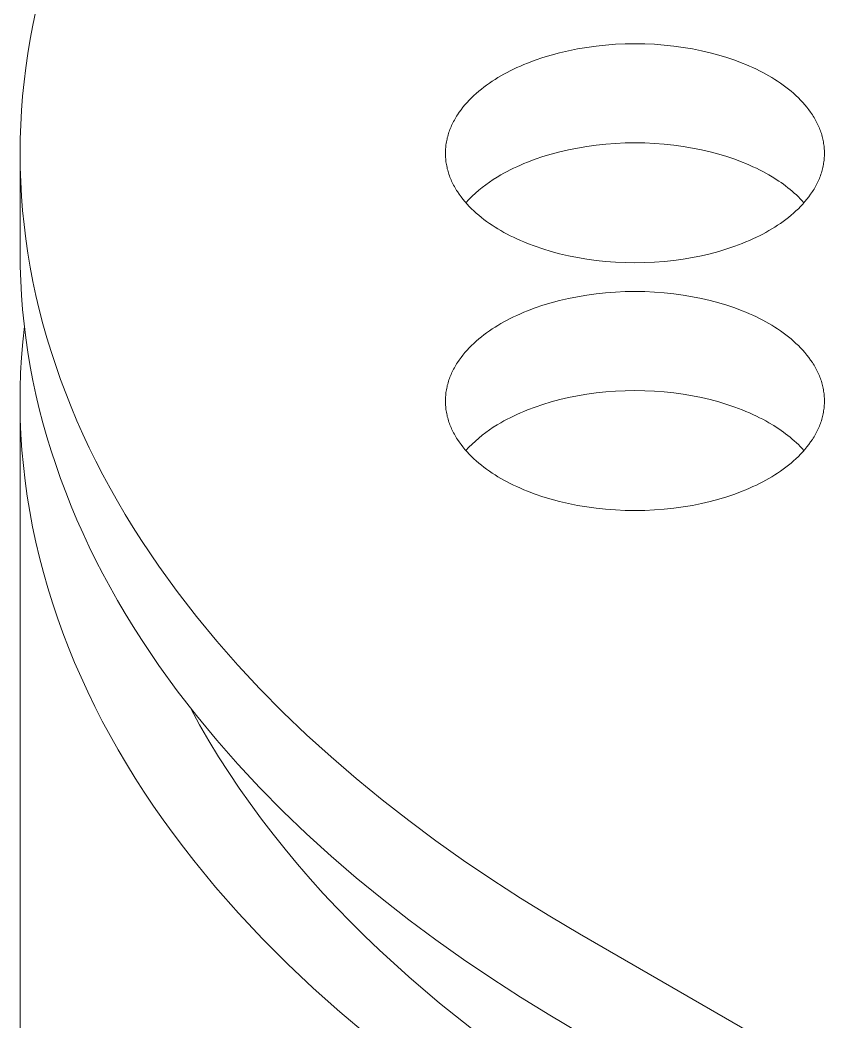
# Model space of a CAD drawing. Header units: millimetres. Extents: x 8434 to 10928, y 788 to 2545.
# Drawn here: x 9942.57 to 9965.2, y 2130.49 to 2158.22 of the extents above; entities that cross this region are included whole.
import ezdxf

# ---------------------------------------------------------------- set-up
doc = ezdxf.new("R2010")
doc.units = ezdxf.units.MM
doc.layers.add('ZANO_R', color=7, linetype='Continuous', lineweight=0)

msp = doc.modelspace()

# ---------------------------------------------------------------- linework, layer by layer
at = {"layer": 'ZANO_R'}
for p, q in [((9943.014, 2158.467), (9942.931, 2158.076)), ((9942.931, 2158.076), (9942.856, 2157.684)), ((9942.856, 2157.684), (9942.79, 2157.292)), ((9959.059, 2157.544), (9959.329, 2157.556)), ((9959.329, 2157.556), (9959.601, 2157.56)), ((9959.601, 2157.56), (9959.872, 2157.556)), ((9959.872, 2157.556), (9960.143, 2157.544)), ((9942.79, 2157.292), (9942.732, 2156.898)), ((9957.281, 2157.248), (9957.516, 2157.311)), ((9957.516, 2157.311), (9957.759, 2157.368)), ((9957.759, 2157.368), (9958.009, 2157.417)), ((9958.009, 2157.417), (9958.265, 2157.46)), ((9958.265, 2157.46), (9958.525, 2157.496)), ((9958.525, 2157.496), (9958.79, 2157.524)), ((9958.79, 2157.524), (9959.059, 2157.544)), ((9960.143, 2157.544), (9960.411, 2157.524)), ((9960.411, 2157.524), (9960.676, 2157.496)), ((9960.676, 2157.496), (9960.937, 2157.46)), ((9960.937, 2157.46), (9961.193, 2157.418)), ((9961.193, 2157.418), (9961.442, 2157.368)), ((9961.442, 2157.368), (9961.685, 2157.311)), ((9961.685, 2157.311), (9961.92, 2157.248)), ((9956.526, 2156.986), (9956.627, 2157.027)), ((9956.627, 2157.027), (9956.836, 2157.106)), ((9956.836, 2157.106), (9957.054, 2157.18)), ((9957.054, 2157.18), (9957.281, 2157.248)), ((9961.92, 2157.248), (9962.147, 2157.18)), ((9962.147, 2157.18), (9962.365, 2157.106)), ((9962.365, 2157.106), (9962.574, 2157.027)), ((9962.574, 2157.027), (9962.675, 2156.986)), ((9942.732, 2156.898), (9942.684, 2156.505)), ((9955.973, 2156.72), (9956.059, 2156.766)), ((9956.059, 2156.766), (9956.147, 2156.812)), ((9956.147, 2156.812), (9956.238, 2156.857)), ((9956.238, 2156.857), (9956.332, 2156.901)), ((9956.332, 2156.901), (9956.428, 2156.944)), ((9956.428, 2156.944), (9956.526, 2156.986)), ((9962.675, 2156.986), (9962.774, 2156.944)), ((9962.774, 2156.944), (9962.87, 2156.901)), ((9962.87, 2156.901), (9962.963, 2156.857)), ((9962.963, 2156.857), (9963.054, 2156.812)), ((9963.054, 2156.812), (9963.142, 2156.766)), ((9963.142, 2156.766), (9963.228, 2156.72)), ((9942.684, 2156.505), (9942.644, 2156.11)), ((9955.495, 2156.418), (9955.572, 2156.471)), ((9955.572, 2156.471), (9955.649, 2156.524)), ((9955.649, 2156.524), (9955.728, 2156.575)), ((9955.728, 2156.575), (9955.808, 2156.625)), ((9955.808, 2156.625), (9955.89, 2156.673)), ((9955.89, 2156.673), (9955.973, 2156.72)), ((9963.228, 2156.72), (9963.312, 2156.673)), ((9963.312, 2156.673), (9963.393, 2156.625)), ((9963.393, 2156.625), (9963.473, 2156.575)), ((9963.473, 2156.575), (9963.552, 2156.524)), ((9963.552, 2156.524), (9963.63, 2156.472)), ((9963.63, 2156.472), (9963.706, 2156.418)), ((9955.14, 2156.126), (9955.207, 2156.187)), ((9955.207, 2156.187), (9955.277, 2156.247)), ((9955.277, 2156.247), (9955.348, 2156.305)), ((9955.348, 2156.305), (9955.421, 2156.362)), ((9955.421, 2156.362), (9955.495, 2156.418)), ((9963.706, 2156.418), (9963.781, 2156.362)), ((9963.781, 2156.362), (9963.854, 2156.305)), ((9963.854, 2156.305), (9963.925, 2156.247)), ((9963.925, 2156.247), (9963.994, 2156.188)), ((9963.994, 2156.188), (9964.061, 2156.127)), ((9942.644, 2156.11), (9942.613, 2155.715)), ((9954.893, 2155.869), (9954.951, 2155.936)), ((9954.951, 2155.936), (9955.012, 2156)), ((9955.012, 2156), (9955.075, 2156.064)), ((9955.075, 2156.064), (9955.14, 2156.126)), ((9964.061, 2156.127), (9964.127, 2156.064)), ((9964.127, 2156.064), (9964.189, 2156.001)), ((9964.189, 2156.001), (9964.25, 2155.936)), ((9964.25, 2155.936), (9964.308, 2155.87)), ((9942.613, 2155.715), (9942.591, 2155.32)), ((9954.687, 2155.593), (9954.734, 2155.664)), ((9954.734, 2155.664), (9954.785, 2155.734)), ((9954.785, 2155.734), (9954.838, 2155.802)), ((9954.838, 2155.802), (9954.893, 2155.869)), ((9964.308, 2155.87), (9964.364, 2155.802)), ((9964.364, 2155.802), (9964.417, 2155.734)), ((9964.417, 2155.734), (9964.467, 2155.664)), ((9964.467, 2155.664), (9964.515, 2155.594)), ((9954.526, 2155.302), (9954.543, 2155.339)), ((9954.543, 2155.339), (9954.561, 2155.376)), ((9954.561, 2155.376), (9954.58, 2155.413)), ((9954.58, 2155.413), (9954.6, 2155.449)), ((9954.6, 2155.449), (9954.621, 2155.486)), ((9954.621, 2155.486), (9954.642, 2155.522)), ((9954.642, 2155.522), (9954.664, 2155.558)), ((9954.664, 2155.558), (9954.687, 2155.593)), ((9964.515, 2155.594), (9964.538, 2155.558)), ((9964.538, 2155.558), (9964.56, 2155.522)), ((9964.56, 2155.522), (9964.581, 2155.486)), ((9964.581, 2155.486), (9964.601, 2155.449)), ((9964.601, 2155.449), (9964.621, 2155.413)), ((9964.621, 2155.413), (9964.64, 2155.376)), ((9964.64, 2155.376), (9964.658, 2155.339)), ((9964.658, 2155.339), (9964.676, 2155.302)), ((9942.591, 2155.32), (9942.577, 2154.925)), ((9954.427, 2155.036), (9954.438, 2155.075)), ((9954.438, 2155.075), (9954.451, 2155.113)), ((9954.451, 2155.113), (9954.464, 2155.151)), ((9954.464, 2155.151), (9954.478, 2155.189)), ((9954.478, 2155.189), (9954.493, 2155.227)), ((9954.493, 2155.227), (9954.509, 2155.264)), ((9954.509, 2155.264), (9954.526, 2155.302)), ((9964.676, 2155.302), (9964.692, 2155.264)), ((9964.692, 2155.264), (9964.708, 2155.227)), ((9964.708, 2155.227), (9964.723, 2155.189)), ((9964.723, 2155.189), (9964.737, 2155.151)), ((9964.737, 2155.151), (9964.751, 2155.113)), ((9964.751, 2155.113), (9964.763, 2155.075)), ((9964.763, 2155.075), (9964.775, 2155.037)), ((9942.577, 2154.925), (9942.573, 2154.53)), ((9954.369, 2154.765), (9954.374, 2154.804)), ((9954.374, 2154.804), (9954.381, 2154.843)), ((9954.381, 2154.843), (9954.388, 2154.882)), ((9954.388, 2154.882), (9954.397, 2154.921)), ((9954.397, 2154.921), (9954.406, 2154.959)), ((9954.406, 2154.959), (9954.416, 2154.998)), ((9954.416, 2154.998), (9954.427, 2155.036)), ((9959.059, 2154.802), (9958.791, 2154.782)), ((9959.329, 2154.814), (9959.059, 2154.802)), ((9959.601, 2154.818), (9959.329, 2154.814)), ((9959.872, 2154.814), (9959.601, 2154.818)), ((9960.143, 2154.802), (9959.872, 2154.814)), ((9960.411, 2154.782), (9960.143, 2154.802)), ((9964.775, 2155.037), (9964.786, 2154.998)), ((9964.786, 2154.998), (9964.796, 2154.96)), ((9964.796, 2154.96), (9964.805, 2154.921)), ((9964.805, 2154.921), (9964.813, 2154.882)), ((9964.813, 2154.882), (9964.821, 2154.843)), ((9964.821, 2154.843), (9964.827, 2154.804)), ((9964.827, 2154.804), (9964.833, 2154.765)), ((9942.573, 2151.788), (9942.573, 2154.53)), ((9942.573, 2154.53), (9942.577, 2154.134)), ((9954.353, 2154.569), (9954.355, 2154.609)), ((9954.353, 2154.53), (9954.353, 2154.569)), ((9954.353, 2154.491), (9954.353, 2154.53)), ((9954.355, 2154.609), (9954.357, 2154.648)), ((9954.357, 2154.648), (9954.36, 2154.687)), ((9954.36, 2154.687), (9954.364, 2154.726)), ((9954.364, 2154.726), (9954.369, 2154.765)), ((9957.517, 2154.569), (9957.281, 2154.506)), ((9957.759, 2154.625), (9957.517, 2154.569)), ((9958.009, 2154.675), (9957.759, 2154.625)), ((9958.265, 2154.718), (9958.009, 2154.675)), ((9958.526, 2154.754), (9958.265, 2154.718)), ((9958.791, 2154.782), (9958.526, 2154.754)), ((9960.676, 2154.754), (9960.411, 2154.782)), ((9960.937, 2154.718), (9960.676, 2154.754)), ((9961.193, 2154.675), (9960.937, 2154.718)), ((9961.442, 2154.625), (9961.193, 2154.675)), ((9961.685, 2154.569), (9961.442, 2154.625)), ((9961.92, 2154.506), (9961.685, 2154.569)), ((9964.833, 2154.765), (9964.838, 2154.726)), ((9964.838, 2154.726), (9964.842, 2154.687)), ((9964.842, 2154.687), (9964.845, 2154.648)), ((9964.845, 2154.648), (9964.847, 2154.609)), ((9964.847, 2154.609), (9964.848, 2154.57)), ((9964.848, 2154.57), (9964.849, 2154.53)), ((9964.849, 2154.53), (9964.848, 2154.491)), ((9954.355, 2154.452), (9954.353, 2154.491)), ((9954.357, 2154.412), (9954.355, 2154.452)), ((9954.36, 2154.373), (9954.357, 2154.412)), ((9954.364, 2154.334), (9954.36, 2154.373)), ((9954.369, 2154.295), (9954.364, 2154.334)), ((9954.374, 2154.256), (9954.369, 2154.295)), ((9954.381, 2154.217), (9954.374, 2154.256)), ((9956.526, 2154.243), (9956.428, 2154.201)), ((9956.627, 2154.285), (9956.526, 2154.243)), ((9956.836, 2154.363), (9956.627, 2154.285)), ((9957.054, 2154.437), (9956.836, 2154.363)), ((9957.281, 2154.506), (9957.054, 2154.437)), ((9962.147, 2154.437), (9961.92, 2154.506)), ((9962.366, 2154.363), (9962.147, 2154.437)), ((9962.575, 2154.285), (9962.366, 2154.363)), ((9962.675, 2154.244), (9962.575, 2154.285)), ((9962.774, 2154.201), (9962.675, 2154.244)), ((9964.827, 2154.256), (9964.821, 2154.217)), ((9964.833, 2154.295), (9964.827, 2154.256)), ((9964.838, 2154.334), (9964.833, 2154.295)), ((9964.842, 2154.374), (9964.838, 2154.334)), ((9964.845, 2154.413), (9964.842, 2154.374)), ((9964.847, 2154.452), (9964.845, 2154.413)), ((9964.848, 2154.491), (9964.847, 2154.452)), ((9942.577, 2154.134), (9942.591, 2153.739)), ((9954.388, 2154.178), (9954.381, 2154.217)), ((9954.397, 2154.14), (9954.388, 2154.178)), ((9954.406, 2154.101), (9954.397, 2154.14)), ((9954.416, 2154.062), (9954.406, 2154.101)), ((9954.427, 2154.024), (9954.416, 2154.062)), ((9954.438, 2153.985), (9954.427, 2154.024)), ((9954.451, 2153.947), (9954.438, 2153.985)), ((9955.973, 2153.977), (9955.89, 2153.93)), ((9956.059, 2154.024), (9955.973, 2153.977)), ((9956.148, 2154.069), (9956.059, 2154.024)), ((9956.238, 2154.114), (9956.148, 2154.069)), ((9956.332, 2154.158), (9956.238, 2154.114)), ((9956.428, 2154.201), (9956.332, 2154.158)), ((9962.87, 2154.158), (9962.774, 2154.201)), ((9962.963, 2154.114), (9962.87, 2154.158)), ((9963.054, 2154.07), (9962.963, 2154.114)), ((9963.143, 2154.024), (9963.054, 2154.07)), ((9963.228, 2153.978), (9963.143, 2154.024)), ((9963.312, 2153.931), (9963.228, 2153.978)), ((9964.763, 2153.986), (9964.751, 2153.948)), ((9964.775, 2154.024), (9964.763, 2153.986)), ((9964.786, 2154.063), (9964.775, 2154.024)), ((9964.796, 2154.101), (9964.786, 2154.063)), ((9964.805, 2154.14), (9964.796, 2154.101)), ((9964.813, 2154.179), (9964.805, 2154.14)), ((9964.821, 2154.217), (9964.813, 2154.179)), ((9942.591, 2153.739), (9942.613, 2153.344)), ((9954.464, 2153.909), (9954.451, 2153.947)), ((9954.478, 2153.871), (9954.464, 2153.909)), ((9954.493, 2153.834), (9954.478, 2153.871)), ((9954.509, 2153.796), (9954.493, 2153.834)), ((9954.526, 2153.759), (9954.509, 2153.796)), ((9954.543, 2153.721), (9954.526, 2153.759)), ((9954.561, 2153.684), (9954.543, 2153.721)), ((9954.58, 2153.648), (9954.561, 2153.684)), ((9955.574, 2153.733), (9955.473, 2153.66)), ((9955.677, 2153.802), (9955.574, 2153.733)), ((9955.782, 2153.868), (9955.677, 2153.802)), ((9955.89, 2153.93), (9955.782, 2153.868)), ((9963.449, 2153.848), (9963.312, 2153.931)), ((9963.516, 2153.806), (9963.449, 2153.848)), ((9963.582, 2153.762), (9963.516, 2153.806)), ((9963.647, 2153.717), (9963.582, 2153.762)), ((9963.712, 2153.672), (9963.647, 2153.717)), ((9964.64, 2153.685), (9964.621, 2153.648)), ((9964.658, 2153.722), (9964.64, 2153.685)), ((9964.676, 2153.759), (9964.658, 2153.722)), ((9964.692, 2153.796), (9964.676, 2153.759)), ((9964.708, 2153.834), (9964.692, 2153.796)), ((9964.723, 2153.872), (9964.708, 2153.834)), ((9964.737, 2153.909), (9964.723, 2153.872)), ((9964.751, 2153.948), (9964.737, 2153.909)), ((9954.6, 2153.611), (9954.58, 2153.648)), ((9954.621, 2153.575), (9954.6, 2153.611)), ((9954.642, 2153.538), (9954.621, 2153.575)), ((9954.664, 2153.503), (9954.642, 2153.538)), ((9954.687, 2153.467), (9954.664, 2153.503)), ((9954.734, 2153.396), (9954.687, 2153.467)), ((9955.185, 2153.423), (9955.094, 2153.338)), ((9955.278, 2153.505), (9955.185, 2153.423)), ((9955.374, 2153.584), (9955.278, 2153.505)), ((9955.473, 2153.66), (9955.374, 2153.584)), ((9963.775, 2153.625), (9963.712, 2153.672)), ((9963.836, 2153.577), (9963.775, 2153.625)), ((9963.897, 2153.528), (9963.836, 2153.577)), ((9963.956, 2153.478), (9963.897, 2153.528)), ((9964.014, 2153.427), (9963.956, 2153.478)), ((9964.071, 2153.376), (9964.014, 2153.427)), ((9964.515, 2153.467), (9964.467, 2153.396)), ((9964.538, 2153.503), (9964.515, 2153.467)), ((9964.56, 2153.539), (9964.538, 2153.503)), ((9964.581, 2153.575), (9964.56, 2153.539)), ((9964.601, 2153.611), (9964.581, 2153.575)), ((9964.621, 2153.648), (9964.601, 2153.611)), ((9942.613, 2153.344), (9942.644, 2152.949)), ((9954.785, 2153.327), (9954.734, 2153.396)), ((9954.838, 2153.258), (9954.785, 2153.327)), ((9954.893, 2153.191), (9954.838, 2153.258)), ((9954.951, 2153.125), (9954.893, 2153.191)), ((9955.006, 2153.25), (9954.921, 2153.159)), ((9955.012, 2153.06), (9954.951, 2153.125)), ((9955.094, 2153.338), (9955.006, 2153.25)), ((9964.126, 2153.323), (9964.071, 2153.376)), ((9964.179, 2153.269), (9964.126, 2153.323)), ((9964.231, 2153.215), (9964.179, 2153.269)), ((9964.25, 2153.125), (9964.189, 2153.06)), ((9964.281, 2153.159), (9964.231, 2153.215)), ((9964.308, 2153.191), (9964.25, 2153.125)), ((9964.364, 2153.258), (9964.308, 2153.191)), ((9964.417, 2153.327), (9964.364, 2153.258)), ((9964.467, 2153.396), (9964.417, 2153.327)), ((9942.644, 2152.949), (9942.684, 2152.555)), ((9955.075, 2152.996), (9955.012, 2153.06)), ((9955.14, 2152.934), (9955.075, 2152.996)), ((9955.207, 2152.873), (9955.14, 2152.934)), ((9955.277, 2152.813), (9955.207, 2152.873)), ((9963.994, 2152.873), (9963.925, 2152.813)), ((9964.061, 2152.934), (9963.994, 2152.873)), ((9964.127, 2152.996), (9964.061, 2152.934)), ((9964.189, 2153.06), (9964.127, 2152.996)), ((9955.348, 2152.755), (9955.277, 2152.813)), ((9955.421, 2152.698), (9955.348, 2152.755)), ((9955.495, 2152.643), (9955.421, 2152.698)), ((9955.572, 2152.589), (9955.495, 2152.643)), ((9955.649, 2152.536), (9955.572, 2152.589)), ((9963.63, 2152.589), (9963.552, 2152.536)), ((9963.706, 2152.643), (9963.63, 2152.589)), ((9963.781, 2152.698), (9963.706, 2152.643)), ((9963.854, 2152.755), (9963.781, 2152.698)), ((9963.925, 2152.813), (9963.854, 2152.755)), ((9942.684, 2152.555), (9942.732, 2152.161)), ((9955.728, 2152.485), (9955.649, 2152.536)), ((9955.808, 2152.436), (9955.728, 2152.485)), ((9955.89, 2152.388), (9955.808, 2152.436)), ((9955.973, 2152.341), (9955.89, 2152.388)), ((9956.059, 2152.294), (9955.973, 2152.341)), ((9956.147, 2152.249), (9956.059, 2152.294)), ((9963.142, 2152.294), (9963.054, 2152.249)), ((9963.228, 2152.341), (9963.142, 2152.294)), ((9963.312, 2152.388), (9963.228, 2152.341)), ((9963.393, 2152.436), (9963.312, 2152.388)), ((9963.473, 2152.485), (9963.393, 2152.436)), ((9963.552, 2152.536), (9963.473, 2152.485)), ((9942.732, 2152.161), (9942.79, 2151.768)), ((9956.238, 2152.204), (9956.147, 2152.249)), ((9956.332, 2152.16), (9956.238, 2152.204)), ((9956.428, 2152.117), (9956.332, 2152.16)), ((9956.526, 2152.075), (9956.428, 2152.117)), ((9956.627, 2152.034), (9956.526, 2152.075)), ((9956.836, 2151.955), (9956.627, 2152.034)), ((9962.574, 2152.034), (9962.365, 2151.955)), ((9962.675, 2152.075), (9962.574, 2152.034)), ((9962.774, 2152.117), (9962.675, 2152.075)), ((9962.87, 2152.16), (9962.774, 2152.117)), ((9962.963, 2152.204), (9962.87, 2152.16)), ((9963.054, 2152.249), (9962.963, 2152.204)), ((9942.573, 2151.788), (9942.577, 2151.392)), ((9942.79, 2151.768), (9942.856, 2151.376)), ((9957.054, 2151.881), (9956.836, 2151.955)), ((9957.281, 2151.812), (9957.054, 2151.881)), ((9957.516, 2151.749), (9957.281, 2151.812)), ((9957.759, 2151.693), (9957.516, 2151.749)), ((9961.685, 2151.75), (9961.442, 2151.693)), ((9961.92, 2151.812), (9961.685, 2151.75)), ((9962.147, 2151.881), (9961.92, 2151.812)), ((9962.365, 2151.955), (9962.147, 2151.881)), ((9958.009, 2151.643), (9957.759, 2151.693)), ((9958.265, 2151.6), (9958.009, 2151.643)), ((9958.525, 2151.564), (9958.265, 2151.6)), ((9958.79, 2151.537), (9958.525, 2151.564)), ((9959.059, 2151.516), (9958.79, 2151.537)), ((9959.329, 2151.504), (9959.059, 2151.516)), ((9959.601, 2151.5), (9959.329, 2151.504)), ((9959.872, 2151.504), (9959.601, 2151.5)), ((9960.143, 2151.516), (9959.872, 2151.504)), ((9960.411, 2151.537), (9960.143, 2151.516)), ((9960.676, 2151.565), (9960.411, 2151.537)), ((9960.937, 2151.6), (9960.676, 2151.565)), ((9961.193, 2151.643), (9960.937, 2151.6)), ((9961.442, 2151.693), (9961.193, 2151.643)), ((9942.577, 2151.392), (9942.591, 2150.997)), ((9942.856, 2151.376), (9942.931, 2150.984)), ((9942.591, 2150.997), (9942.613, 2150.602)), ((9942.931, 2150.984), (9943.014, 2150.593)), ((9958.265, 2150.604), (9958.525, 2150.64)), ((9958.525, 2150.64), (9958.79, 2150.668)), ((9958.79, 2150.668), (9959.059, 2150.688)), ((9959.059, 2150.688), (9959.329, 2150.7)), ((9959.329, 2150.7), (9959.601, 2150.704)), ((9959.601, 2150.704), (9959.872, 2150.7)), ((9959.872, 2150.7), (9960.143, 2150.688)), ((9960.143, 2150.688), (9960.411, 2150.668)), ((9960.411, 2150.668), (9960.676, 2150.64)), ((9960.676, 2150.64), (9960.937, 2150.604)), ((9942.613, 2150.602), (9942.644, 2150.207)), ((9943.014, 2150.593), (9943.106, 2150.203)), ((9957.054, 2150.323), (9957.281, 2150.392)), ((9957.281, 2150.392), (9957.516, 2150.455)), ((9957.516, 2150.455), (9957.759, 2150.511)), ((9957.759, 2150.511), (9958.009, 2150.561)), ((9958.009, 2150.561), (9958.265, 2150.604)), ((9960.937, 2150.604), (9961.193, 2150.561)), ((9961.193, 2150.561), (9961.442, 2150.511)), ((9961.442, 2150.511), (9961.685, 2150.455)), ((9961.685, 2150.455), (9961.92, 2150.392)), ((9961.92, 2150.392), (9962.147, 2150.324)), ((9942.644, 2150.207), (9942.684, 2149.813)), ((9943.106, 2150.203), (9943.207, 2149.814)), ((9956.332, 2150.044), (9956.428, 2150.087)), ((9956.428, 2150.087), (9956.526, 2150.13)), ((9956.526, 2150.13), (9956.627, 2150.171)), ((9956.627, 2150.171), (9956.836, 2150.249)), ((9956.836, 2150.249), (9957.054, 2150.323)), ((9962.147, 2150.324), (9962.365, 2150.25)), ((9962.365, 2150.25), (9962.574, 2150.171)), ((9962.574, 2150.171), (9962.675, 2150.13)), ((9962.675, 2150.13), (9962.774, 2150.088)), ((9962.774, 2150.088), (9962.87, 2150.045)), ((9942.684, 2149.813), (9942.732, 2149.419)), ((9943.207, 2149.814), (9943.317, 2149.426)), ((9955.808, 2149.768), (9955.89, 2149.817)), ((9955.89, 2149.817), (9955.973, 2149.864)), ((9955.973, 2149.864), (9956.059, 2149.91)), ((9956.059, 2149.91), (9956.147, 2149.956)), ((9956.147, 2149.956), (9956.238, 2150)), ((9956.238, 2150), (9956.332, 2150.044)), ((9962.87, 2150.045), (9962.963, 2150.001)), ((9962.963, 2150.001), (9963.054, 2149.956)), ((9963.054, 2149.956), (9963.142, 2149.91)), ((9963.142, 2149.91), (9963.228, 2149.864)), ((9963.228, 2149.864), (9963.312, 2149.817)), ((9963.312, 2149.817), (9963.393, 2149.769)), ((9942.693, 2149.734), (9942.648, 2149.308)), ((9955.421, 2149.506), (9955.495, 2149.561)), ((9955.495, 2149.561), (9955.572, 2149.615)), ((9955.572, 2149.615), (9955.649, 2149.668)), ((9955.649, 2149.668), (9955.728, 2149.719)), ((9955.728, 2149.719), (9955.808, 2149.768)), ((9963.393, 2149.769), (9963.473, 2149.719)), ((9963.473, 2149.719), (9963.552, 2149.668)), ((9963.552, 2149.668), (9963.63, 2149.616)), ((9963.63, 2149.616), (9963.706, 2149.562)), ((9963.706, 2149.562), (9963.781, 2149.506)), ((9942.648, 2149.308), (9942.614, 2148.881)), ((9942.732, 2149.419), (9942.79, 2149.026)), ((9943.317, 2149.426), (9943.434, 2149.04)), ((9955.075, 2149.208), (9955.14, 2149.27)), ((9955.14, 2149.27), (9955.207, 2149.331)), ((9955.207, 2149.331), (9955.277, 2149.391)), ((9955.277, 2149.391), (9955.348, 2149.449)), ((9955.348, 2149.449), (9955.421, 2149.506)), ((9963.781, 2149.506), (9963.854, 2149.449)), ((9963.854, 2149.449), (9963.925, 2149.391)), ((9963.925, 2149.391), (9963.994, 2149.331)), ((9963.994, 2149.331), (9964.061, 2149.27)), ((9964.061, 2149.27), (9964.127, 2149.208)), ((9942.79, 2149.026), (9942.856, 2148.633)), ((9943.434, 2149.04), (9943.561, 2148.655)), ((9954.838, 2148.946), (9954.893, 2149.013)), ((9954.893, 2149.013), (9954.951, 2149.079)), ((9954.951, 2149.079), (9955.012, 2149.144)), ((9955.012, 2149.144), (9955.075, 2149.208)), ((9964.127, 2149.208), (9964.189, 2149.144)), ((9964.189, 2149.144), (9964.25, 2149.08)), ((9964.25, 2149.08), (9964.308, 2149.013)), ((9964.308, 2149.013), (9964.364, 2148.946)), ((9942.614, 2148.881), (9942.59, 2148.454)), ((9954.642, 2148.666), (9954.664, 2148.702)), ((9954.664, 2148.702), (9954.687, 2148.737)), ((9954.687, 2148.737), (9954.734, 2148.808)), ((9954.734, 2148.808), (9954.785, 2148.877)), ((9954.785, 2148.877), (9954.838, 2148.946)), ((9964.364, 2148.946), (9964.417, 2148.878)), ((9964.417, 2148.878), (9964.467, 2148.808)), ((9964.467, 2148.808), (9964.515, 2148.737)), ((9964.515, 2148.737), (9964.538, 2148.702)), ((9964.538, 2148.702), (9964.56, 2148.666)), ((9942.59, 2148.454), (9942.577, 2148.027)), ((9942.856, 2148.633), (9942.931, 2148.241)), ((9943.561, 2148.655), (9943.695, 2148.271)), ((9954.493, 2148.37), (9954.509, 2148.408)), ((9954.509, 2148.408), (9954.526, 2148.445)), ((9954.526, 2148.445), (9954.543, 2148.483)), ((9954.543, 2148.483), (9954.561, 2148.52)), ((9954.561, 2148.52), (9954.58, 2148.556)), ((9954.58, 2148.556), (9954.6, 2148.593)), ((9954.6, 2148.593), (9954.621, 2148.629)), ((9954.621, 2148.629), (9954.642, 2148.666)), ((9964.56, 2148.666), (9964.581, 2148.63)), ((9964.581, 2148.63), (9964.601, 2148.593)), ((9964.601, 2148.593), (9964.621, 2148.557)), ((9964.621, 2148.557), (9964.64, 2148.52)), ((9964.64, 2148.52), (9964.658, 2148.483)), ((9964.658, 2148.483), (9964.676, 2148.446)), ((9964.676, 2148.446), (9964.692, 2148.408)), ((9964.692, 2148.408), (9964.708, 2148.371)), ((9942.931, 2148.241), (9943.014, 2147.851)), ((9943.695, 2148.271), (9943.838, 2147.889)), ((9954.406, 2148.103), (9954.416, 2148.142)), ((9954.416, 2148.142), (9954.427, 2148.18)), ((9954.427, 2148.18), (9954.438, 2148.219)), ((9954.438, 2148.219), (9954.451, 2148.257)), ((9954.451, 2148.257), (9954.464, 2148.295)), ((9954.464, 2148.295), (9954.478, 2148.333)), ((9954.478, 2148.333), (9954.493, 2148.37)), ((9964.708, 2148.371), (9964.723, 2148.333)), ((9964.723, 2148.333), (9964.737, 2148.295)), ((9964.737, 2148.295), (9964.751, 2148.257)), ((9964.751, 2148.257), (9964.763, 2148.219)), ((9964.763, 2148.219), (9964.775, 2148.18)), ((9964.775, 2148.18), (9964.786, 2148.142)), ((9964.786, 2148.142), (9964.796, 2148.103)), ((9942.577, 2148.027), (9942.574, 2147.599)), ((9943.838, 2147.889), (9943.99, 2147.509)), ((9954.36, 2147.831), (9954.364, 2147.87)), ((9954.364, 2147.87), (9954.369, 2147.909)), ((9954.369, 2147.909), (9954.374, 2147.948)), ((9954.374, 2147.948), (9954.381, 2147.987)), ((9954.381, 2147.987), (9954.388, 2148.026)), ((9954.388, 2148.026), (9954.397, 2148.065)), ((9954.397, 2148.065), (9954.406, 2148.103)), ((9958.265, 2147.862), (9958.009, 2147.819)), ((9958.526, 2147.897), (9958.265, 2147.862)), ((9958.791, 2147.925), (9958.526, 2147.897)), ((9959.059, 2147.946), (9958.791, 2147.925)), ((9959.329, 2147.958), (9959.059, 2147.946)), ((9959.601, 2147.962), (9959.329, 2147.958)), ((9959.872, 2147.958), (9959.601, 2147.962)), ((9960.143, 2147.946), (9959.872, 2147.958)), ((9960.411, 2147.925), (9960.143, 2147.946)), ((9960.676, 2147.898), (9960.411, 2147.925)), ((9960.937, 2147.862), (9960.676, 2147.898)), ((9961.193, 2147.819), (9960.937, 2147.862)), ((9964.796, 2148.103), (9964.805, 2148.065)), ((9964.805, 2148.065), (9964.813, 2148.026)), ((9964.813, 2148.026), (9964.821, 2147.987)), ((9964.821, 2147.987), (9964.827, 2147.948)), ((9964.827, 2147.948), (9964.833, 2147.909)), ((9964.833, 2147.909), (9964.838, 2147.87)), ((9964.838, 2147.87), (9964.842, 2147.831)), ((9942.574, 2147.685), (9942.574, 2079.126)), ((9942.574, 2147.599), (9942.581, 2147.172)), ((9943.014, 2147.851), (9943.107, 2147.461)), ((9954.353, 2147.713), (9954.355, 2147.752)), ((9954.353, 2147.674), (9954.353, 2147.713)), ((9954.353, 2147.635), (9954.353, 2147.674)), ((9954.355, 2147.596), (9954.353, 2147.635)), ((9954.355, 2147.752), (9954.357, 2147.792)), ((9954.357, 2147.556), (9954.355, 2147.596)), ((9954.357, 2147.792), (9954.36, 2147.831)), ((9957.054, 2147.581), (9956.836, 2147.507)), ((9957.281, 2147.65), (9957.054, 2147.581)), ((9957.517, 2147.713), (9957.281, 2147.65)), ((9957.759, 2147.769), (9957.517, 2147.713)), ((9958.009, 2147.819), (9957.759, 2147.769)), ((9961.442, 2147.769), (9961.193, 2147.819)), ((9961.685, 2147.713), (9961.442, 2147.769)), ((9961.92, 2147.65), (9961.685, 2147.713)), ((9962.147, 2147.581), (9961.92, 2147.65)), ((9962.366, 2147.507), (9962.147, 2147.581)), ((9964.842, 2147.831), (9964.845, 2147.792)), ((9964.845, 2147.792), (9964.847, 2147.753)), ((9964.847, 2147.596), (9964.845, 2147.557)), ((9964.847, 2147.753), (9964.848, 2147.713)), ((9964.848, 2147.635), (9964.847, 2147.596)), ((9964.848, 2147.713), (9964.849, 2147.674)), ((9964.849, 2147.674), (9964.848, 2147.635)), ((9943.107, 2147.461), (9943.207, 2147.072)), ((9943.99, 2147.509), (9944.149, 2147.13)), ((9954.36, 2147.517), (9954.357, 2147.556)), ((9954.364, 2147.478), (9954.36, 2147.517)), ((9954.369, 2147.439), (9954.364, 2147.478)), ((9954.374, 2147.4), (9954.369, 2147.439)), ((9954.381, 2147.361), (9954.374, 2147.4)), ((9954.388, 2147.322), (9954.381, 2147.361)), ((9954.397, 2147.283), (9954.388, 2147.322)), ((9956.332, 2147.302), (9956.238, 2147.258)), ((9956.428, 2147.345), (9956.332, 2147.302)), ((9956.526, 2147.387), (9956.428, 2147.345)), ((9956.627, 2147.428), (9956.526, 2147.387)), ((9956.836, 2147.507), (9956.627, 2147.428)), ((9962.575, 2147.429), (9962.366, 2147.507)), ((9962.675, 2147.387), (9962.575, 2147.429)), ((9962.774, 2147.345), (9962.675, 2147.387)), ((9962.87, 2147.302), (9962.774, 2147.345)), ((9962.963, 2147.258), (9962.87, 2147.302)), ((9964.813, 2147.322), (9964.805, 2147.284)), ((9964.821, 2147.361), (9964.813, 2147.322)), ((9964.827, 2147.4), (9964.821, 2147.361)), ((9964.833, 2147.439), (9964.827, 2147.4)), ((9964.838, 2147.478), (9964.833, 2147.439)), ((9964.842, 2147.517), (9964.838, 2147.478)), ((9964.845, 2147.557), (9964.842, 2147.517)), ((9942.581, 2147.172), (9942.599, 2146.745)), ((9943.207, 2147.072), (9943.317, 2146.684)), ((9944.149, 2147.13), (9944.316, 2146.753)), ((9954.406, 2147.245), (9954.397, 2147.283)), ((9954.416, 2147.206), (9954.406, 2147.245)), ((9954.427, 2147.168), (9954.416, 2147.206)), ((9954.438, 2147.129), (9954.427, 2147.168)), ((9954.451, 2147.091), (9954.438, 2147.129)), ((9954.464, 2147.053), (9954.451, 2147.091)), ((9954.478, 2147.015), (9954.464, 2147.053)), ((9955.89, 2147.074), (9955.782, 2147.012)), ((9955.973, 2147.121), (9955.89, 2147.074)), ((9956.059, 2147.168), (9955.973, 2147.121)), ((9956.148, 2147.213), (9956.059, 2147.168)), ((9956.238, 2147.258), (9956.148, 2147.213)), ((9963.054, 2147.213), (9962.963, 2147.258)), ((9963.143, 2147.168), (9963.054, 2147.213)), ((9963.228, 2147.121), (9963.143, 2147.168)), ((9963.312, 2147.074), (9963.228, 2147.121)), ((9963.449, 2146.992), (9963.312, 2147.074)), ((9964.737, 2147.053), (9964.723, 2147.015)), ((9964.751, 2147.091), (9964.737, 2147.053)), ((9964.763, 2147.13), (9964.751, 2147.091)), ((9964.775, 2147.168), (9964.763, 2147.13)), ((9964.786, 2147.206), (9964.775, 2147.168)), ((9964.796, 2147.245), (9964.786, 2147.206)), ((9964.805, 2147.284), (9964.796, 2147.245)), ((9942.599, 2146.745), (9942.627, 2146.318)), ((9944.316, 2146.753), (9944.492, 2146.378)), ((9954.493, 2146.977), (9954.478, 2147.015)), ((9954.509, 2146.94), (9954.493, 2146.977)), ((9954.526, 2146.902), (9954.509, 2146.94)), ((9954.543, 2146.865), (9954.526, 2146.902)), ((9954.561, 2146.828), (9954.543, 2146.865)), ((9954.58, 2146.791), (9954.561, 2146.828)), ((9954.6, 2146.755), (9954.58, 2146.791)), ((9954.621, 2146.718), (9954.6, 2146.755)), ((9955.473, 2146.804), (9955.374, 2146.728)), ((9955.574, 2146.876), (9955.473, 2146.804)), ((9955.677, 2146.946), (9955.574, 2146.876)), ((9955.782, 2147.012), (9955.677, 2146.946)), ((9963.516, 2146.95), (9963.449, 2146.992)), ((9963.582, 2146.906), (9963.516, 2146.95)), ((9963.647, 2146.861), (9963.582, 2146.906)), ((9963.712, 2146.815), (9963.647, 2146.861)), ((9963.775, 2146.769), (9963.712, 2146.815)), ((9963.836, 2146.721), (9963.775, 2146.769)), ((9964.601, 2146.755), (9964.581, 2146.719)), ((9964.621, 2146.792), (9964.601, 2146.755)), ((9964.64, 2146.828), (9964.621, 2146.792)), ((9964.658, 2146.866), (9964.64, 2146.828)), ((9964.676, 2146.903), (9964.658, 2146.866)), ((9964.692, 2146.94), (9964.676, 2146.903)), ((9964.708, 2146.978), (9964.692, 2146.94)), ((9964.723, 2147.015), (9964.708, 2146.978)), ((9943.317, 2146.684), (9943.435, 2146.298)), ((9954.642, 2146.682), (9954.621, 2146.718)), ((9954.664, 2146.646), (9954.642, 2146.682)), ((9954.687, 2146.611), (9954.664, 2146.646)), ((9954.734, 2146.54), (9954.687, 2146.611)), ((9954.785, 2146.471), (9954.734, 2146.54)), ((9954.838, 2146.402), (9954.785, 2146.471)), ((9955.094, 2146.482), (9955.006, 2146.394)), ((9955.185, 2146.567), (9955.094, 2146.482)), ((9955.278, 2146.649), (9955.185, 2146.567)), ((9955.374, 2146.728), (9955.278, 2146.649)), ((9963.897, 2146.672), (9963.836, 2146.721)), ((9963.956, 2146.622), (9963.897, 2146.672)), ((9964.014, 2146.571), (9963.956, 2146.622)), ((9964.071, 2146.52), (9964.014, 2146.571)), ((9964.126, 2146.467), (9964.071, 2146.52)), ((9964.179, 2146.413), (9964.126, 2146.467)), ((9964.417, 2146.471), (9964.364, 2146.402)), ((9964.467, 2146.54), (9964.417, 2146.471)), ((9964.515, 2146.611), (9964.467, 2146.54)), ((9964.538, 2146.647), (9964.515, 2146.611)), ((9964.56, 2146.683), (9964.538, 2146.647)), ((9964.581, 2146.719), (9964.56, 2146.683)), ((9942.627, 2146.318), (9942.665, 2145.891)), ((9943.435, 2146.298), (9943.561, 2145.913)), ((9944.492, 2146.378), (9944.675, 2146.005)), ((9954.893, 2146.335), (9954.838, 2146.402)), ((9954.951, 2146.269), (9954.893, 2146.335)), ((9955.006, 2146.394), (9954.921, 2146.303)), ((9955.012, 2146.204), (9954.951, 2146.269)), ((9955.075, 2146.14), (9955.012, 2146.204)), ((9964.189, 2146.204), (9964.127, 2146.14)), ((9964.231, 2146.359), (9964.179, 2146.413)), ((9964.25, 2146.269), (9964.189, 2146.204)), ((9964.281, 2146.303), (9964.231, 2146.359)), ((9964.308, 2146.335), (9964.25, 2146.269)), ((9964.364, 2146.402), (9964.308, 2146.335)), ((9943.561, 2145.913), (9943.696, 2145.529)), ((9944.675, 2146.005), (9944.866, 2145.634)), ((9955.14, 2146.078), (9955.075, 2146.14)), ((9955.207, 2146.017), (9955.14, 2146.078)), ((9955.277, 2145.957), (9955.207, 2146.017)), ((9955.348, 2145.899), (9955.277, 2145.957)), ((9963.925, 2145.957), (9963.854, 2145.899)), ((9963.994, 2146.017), (9963.925, 2145.957)), ((9964.061, 2146.078), (9963.994, 2146.017)), ((9964.127, 2146.14), (9964.061, 2146.078)), ((9942.665, 2145.891), (9942.713, 2145.465)), ((9955.421, 2145.842), (9955.348, 2145.899)), ((9955.495, 2145.787), (9955.421, 2145.842)), ((9955.572, 2145.733), (9955.495, 2145.787)), ((9955.649, 2145.68), (9955.572, 2145.733)), ((9955.728, 2145.629), (9955.649, 2145.68)), ((9963.552, 2145.68), (9963.473, 2145.629)), ((9963.63, 2145.733), (9963.552, 2145.68)), ((9963.706, 2145.787), (9963.63, 2145.733)), ((9963.781, 2145.842), (9963.706, 2145.787)), ((9963.854, 2145.899), (9963.781, 2145.842)), ((9942.713, 2145.465), (9942.772, 2145.04)), ((9943.696, 2145.529), (9943.838, 2145.147)), ((9944.866, 2145.634), (9945.065, 2145.265)), ((9955.808, 2145.58), (9955.728, 2145.629)), ((9955.89, 2145.531), (9955.808, 2145.58)), ((9955.973, 2145.484), (9955.89, 2145.531)), ((9956.059, 2145.438), (9955.973, 2145.484)), ((9956.147, 2145.392), (9956.059, 2145.438)), ((9956.238, 2145.348), (9956.147, 2145.392)), ((9963.054, 2145.393), (9962.963, 2145.348)), ((9963.142, 2145.438), (9963.054, 2145.393)), ((9963.228, 2145.485), (9963.142, 2145.438)), ((9963.312, 2145.532), (9963.228, 2145.485)), ((9963.393, 2145.58), (9963.312, 2145.532)), ((9963.473, 2145.629), (9963.393, 2145.58)), ((9943.838, 2145.147), (9943.99, 2144.767)), ((9945.065, 2145.265), (9945.272, 2144.898)), ((9956.332, 2145.304), (9956.238, 2145.348)), ((9956.428, 2145.261), (9956.332, 2145.304)), ((9956.526, 2145.218), (9956.428, 2145.261)), ((9956.627, 2145.177), (9956.526, 2145.218)), ((9956.836, 2145.099), (9956.627, 2145.177)), ((9957.054, 2145.025), (9956.836, 2145.099)), ((9962.365, 2145.099), (9962.147, 2145.025)), ((9962.574, 2145.178), (9962.365, 2145.099)), ((9962.675, 2145.219), (9962.574, 2145.178)), ((9962.774, 2145.261), (9962.675, 2145.219)), ((9962.87, 2145.304), (9962.774, 2145.261)), ((9962.963, 2145.348), (9962.87, 2145.304)), ((9942.772, 2145.04), (9942.841, 2144.615)), ((9945.272, 2144.898), (9945.486, 2144.534)), ((9957.281, 2144.956), (9957.054, 2145.025)), ((9957.516, 2144.893), (9957.281, 2144.956)), ((9957.759, 2144.837), (9957.516, 2144.893)), ((9958.009, 2144.787), (9957.759, 2144.837)), ((9961.442, 2144.837), (9961.193, 2144.787)), ((9961.685, 2144.893), (9961.442, 2144.837)), ((9961.92, 2144.956), (9961.685, 2144.893)), ((9962.147, 2145.025), (9961.92, 2144.956)), ((9942.841, 2144.615), (9942.921, 2144.192)), ((9943.99, 2144.767), (9944.149, 2144.388)), ((9945.486, 2144.534), (9945.708, 2144.172)), ((9958.265, 2144.744), (9958.009, 2144.787)), ((9958.525, 2144.708), (9958.265, 2144.744)), ((9958.79, 2144.68), (9958.525, 2144.708)), ((9959.059, 2144.66), (9958.79, 2144.68)), ((9959.329, 2144.648), (9959.059, 2144.66)), ((9959.601, 2144.644), (9959.329, 2144.648)), ((9959.872, 2144.648), (9959.601, 2144.644)), ((9960.143, 2144.66), (9959.872, 2144.648)), ((9960.411, 2144.68), (9960.143, 2144.66)), ((9960.676, 2144.708), (9960.411, 2144.68)), ((9960.937, 2144.744), (9960.676, 2144.708)), ((9961.193, 2144.787), (9960.937, 2144.744)), ((9944.149, 2144.388), (9944.317, 2144.011)), ((9942.921, 2144.192), (9943.01, 2143.769)), ((9944.317, 2144.011), (9944.492, 2143.636)), ((9945.708, 2144.172), (9945.937, 2143.812)), ((9943.01, 2143.769), (9943.11, 2143.347)), ((9945.937, 2143.812), (9946.417, 2143.1)), ((9944.492, 2143.636), (9944.675, 2143.263)), ((9943.11, 2143.347), (9943.219, 2142.927)), ((9944.675, 2143.263), (9944.867, 2142.892)), ((9943.219, 2142.927), (9943.339, 2142.508)), ((9944.867, 2142.892), (9945.066, 2142.523)), ((9946.417, 2143.1), (9946.924, 2142.399)), ((9943.339, 2142.508), (9943.468, 2142.091)), ((9945.066, 2142.523), (9945.272, 2142.156)), ((9946.924, 2142.399), (9947.459, 2141.709)), ((9943.468, 2142.091), (9943.608, 2141.675)), ((9945.272, 2142.156), (9945.486, 2141.792)), ((9945.486, 2141.792), (9945.708, 2141.43)), ((9943.608, 2141.675), (9943.757, 2141.261)), ((9947.459, 2141.709), (9948.021, 2141.03)), ((9943.757, 2141.261), (9943.916, 2140.849)), ((9945.708, 2141.43), (9945.937, 2141.07)), ((9945.937, 2141.07), (9946.417, 2140.358)), ((9948.021, 2141.03), (9948.607, 2140.364)), ((9943.916, 2140.849), (9944.084, 2140.439)), ((9944.084, 2140.439), (9944.262, 2140.03)), ((9946.417, 2140.358), (9946.924, 2139.657)), ((9948.607, 2140.364), (9949.218, 2139.709)), ((9944.262, 2140.03), (9944.449, 2139.624)), ((9944.449, 2139.624), (9944.646, 2139.221)), ((9946.924, 2139.657), (9947.459, 2138.967)), ((9949.218, 2139.709), (9949.853, 2139.068)), ((9944.646, 2139.221), (9944.851, 2138.819)), ((9947.547, 2138.717), (9947.302, 2139.164)), ((9949.853, 2139.068), (9950.509, 2138.44)), ((9944.851, 2138.819), (9945.066, 2138.42)), ((9947.459, 2138.967), (9948.021, 2138.288)), ((9947.803, 2138.272), (9947.547, 2138.717)), ((9950.509, 2138.44), (9951.187, 2137.825)), ((9945.066, 2138.42), (9945.29, 2138.024)), ((9948.071, 2137.831), (9947.803, 2138.272)), ((9948.021, 2138.288), (9948.607, 2137.621)), ((9945.29, 2138.024), (9945.522, 2137.63)), ((9945.522, 2137.63), (9945.764, 2137.239)), ((9948.351, 2137.394), (9948.071, 2137.831)), ((9948.607, 2137.621), (9949.218, 2136.967)), ((9951.187, 2137.825), (9951.885, 2137.224)), ((9948.642, 2136.961), (9948.351, 2137.394)), ((9945.764, 2137.239), (9946.013, 2136.851)), ((9951.885, 2137.224), (9952.602, 2136.636)), ((9946.013, 2136.851), (9946.272, 2136.466)), ((9948.943, 2136.532), (9948.642, 2136.961)), ((9949.218, 2136.967), (9949.853, 2136.326)), ((9949.256, 2136.107), (9948.943, 2136.532)), ((9952.602, 2136.636), (9953.337, 2136.064)), ((9946.272, 2136.466), (9946.538, 2136.084)), ((9949.853, 2136.326), (9950.509, 2135.697)), ((9946.538, 2136.084), (9946.813, 2135.705)), ((9949.579, 2135.686), (9949.256, 2136.107)), ((9953.337, 2136.064), (9954.089, 2135.505)), ((9946.813, 2135.705), (9947.096, 2135.329)), ((9949.912, 2135.27), (9949.579, 2135.686)), ((9950.509, 2135.697), (9951.187, 2135.082)), ((9954.089, 2135.505), (9954.857, 2134.961)), ((9947.096, 2135.329), (9947.386, 2134.957)), ((9950.255, 2134.858), (9949.912, 2135.27)), ((9947.386, 2134.957), (9947.99, 2134.222)), ((9950.609, 2134.451), (9950.255, 2134.858)), ((9951.187, 2135.082), (9951.885, 2134.481)), ((9954.857, 2134.961), (9955.64, 2134.432)), ((9950.972, 2134.049), (9950.609, 2134.451)), ((9951.885, 2134.481), (9952.602, 2133.894)), ((9955.64, 2134.432), (9956.436, 2133.918)), ((9947.99, 2134.222), (9948.624, 2133.501)), ((9951.344, 2133.651), (9950.972, 2134.049)), ((9952.602, 2133.894), (9953.337, 2133.321)), ((9956.436, 2133.918), (9957.246, 2133.418)), ((9948.624, 2133.501), (9949.286, 2132.795)), ((9951.725, 2133.259), (9951.344, 2133.651)), ((9952.115, 2132.871), (9951.725, 2133.259)), ((9953.337, 2133.321), (9954.089, 2132.763)), ((9957.246, 2133.418), (9958.067, 2132.933)), ((9958.067, 2132.933), (10124.312, 2036.951)), ((9949.286, 2132.795), (9949.976, 2132.103)), ((9952.514, 2132.489), (9952.115, 2132.871)), ((9954.089, 2132.763), (9954.857, 2132.219)), ((9953.337, 2131.74), (9952.514, 2132.489)), ((9949.976, 2132.103), (9950.691, 2131.427)), ((9954.857, 2132.219), (9955.64, 2131.69)), ((9954.19, 2131.012), (9953.337, 2131.74)), ((9955.64, 2131.69), (9956.436, 2131.175)), ((9950.691, 2131.427), (9951.43, 2130.767)), ((9955.073, 2130.307), (9954.19, 2131.012)), ((9956.436, 2131.175), (9957.246, 2130.676)), ((9951.43, 2130.767), (9952.193, 2130.123)), ((9957.246, 2130.676), (9958.067, 2130.191))]:
    msp.add_line(p, q, dxfattribs=at)

doc.saveas('drawing.dxf')
